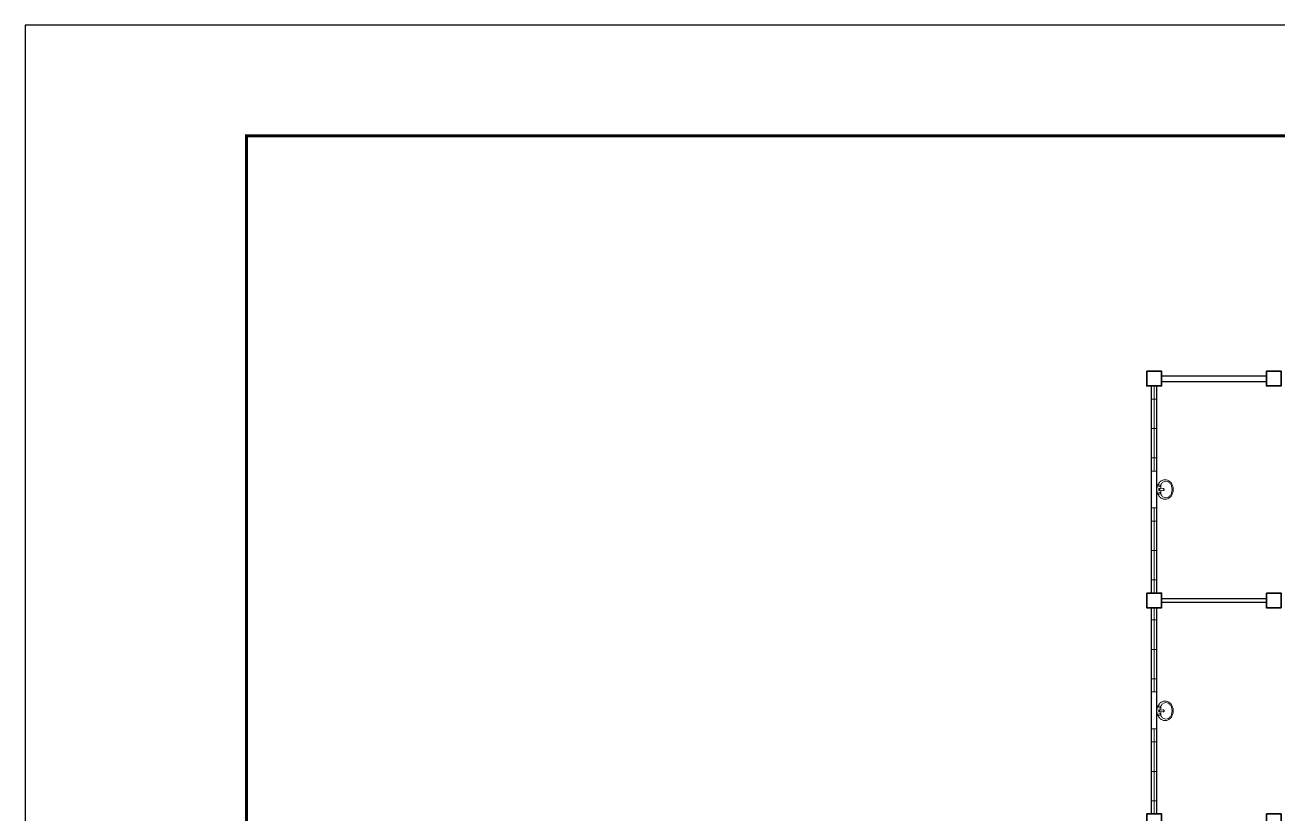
# Model space of a CAD drawing. Header units: millimetres. Extents: x 3 to 434, y 1 to 233.
# Drawn here: x 225.2 to 259.25, y 127.46 to 148.89 of the extents above; entities that cross this region are included whole.
import ezdxf

# ---------------------------------------------------------------- set-up
doc = ezdxf.new("R2010")
doc.units = ezdxf.units.MM
doc.header["$MEASUREMENT"] = 0
doc.layers.add('.1', color=1, linetype='Continuous')
doc.layers.add('WALL', color=4, linetype='Continuous', lineweight=30)

msp = doc.modelspace()

# ---------------------------------------------------------------- linework, layer by layer
at = {"layer": '.1', "color": 0}
for p, q in [((324.48, 148.891), (225.204, 148.891)), ((225.204, 148.891), (225.204, 78.495))]:
    msp.add_line(p, q, dxfattribs=at)
at = {"color": 8, "lineweight": 25}
for p, q in [((256.086, 139.364), (258.936, 139.364)), ((255.811, 133.464), (255.811, 139.089)), ((255.961, 133.464), (255.961, 139.089)), ((256.086, 139.214), (258.936, 139.214)), ((256.086, 133.314), (258.936, 133.314)), ((256.086, 133.214), (258.936, 133.214)), ((255.811, 127.464), (255.811, 133.064)), ((255.961, 127.464), (255.961, 133.064))]:
    msp.add_line(p, q, dxfattribs=at)
at = {"color": 8, "lineweight": 9}
for p, q in [((255.811, 136.777), (255.811, 139.089)), ((255.886, 139.089), (255.886, 136.777)), ((255.811, 137.933), (255.811, 138.733)), ((255.811, 138.733), (255.961, 138.733)), ((255.961, 138.733), (255.961, 137.133)), ((255.811, 137.933), (255.961, 137.933)), ((255.961, 137.133), (255.811, 137.133)), ((255.811, 136.277), (255.811, 136.777)), ((255.811, 136.777), (255.961, 136.777)), ((255.811, 136.277), (255.811, 135.777)), ((256.159, 136.291), (256.037, 136.304)), ((256.159, 136.262), (256.037, 136.249)), ((255.811, 135.777), (255.961, 135.777)), ((255.811, 133.464), (255.811, 135.777)), ((255.886, 135.777), (255.886, 133.464)), ((255.811, 134.62), (255.811, 135.42)), ((255.811, 135.42), (255.961, 135.42)), ((255.961, 135.42), (255.961, 133.82)), ((255.811, 134.62), (255.961, 134.62)), ((255.961, 133.82), (255.811, 133.82)), ((255.811, 133.464), (255.961, 133.464)), ((255.811, 130.777), (255.811, 133.064)), ((255.886, 133.064), (255.886, 130.777)), ((255.811, 131.933), (255.811, 132.733)), ((255.811, 132.733), (255.961, 132.733)), ((255.961, 132.733), (255.961, 131.133)), ((255.811, 131.933), (255.961, 131.933)), ((255.961, 131.133), (255.811, 131.133)), ((255.811, 130.777), (255.961, 130.777)), ((256.159, 130.279), (256.037, 130.292)), ((256.159, 130.25), (256.037, 130.236)), ((255.811, 129.777), (255.961, 129.777)), ((255.811, 127.464), (255.811, 129.777)), ((255.886, 129.777), (255.886, 127.464)), ((255.811, 128.62), (255.811, 129.42)), ((255.811, 129.42), (255.961, 129.42)), ((255.961, 129.42), (255.961, 127.82)), ((255.811, 128.62), (255.961, 128.62)), ((255.961, 127.82), (255.811, 127.82)), ((255.811, 127.464), (255.961, 127.464))]:
    msp.add_line(p, q, dxfattribs=at)
at = {"color": 8, "lineweight": 35}
for points in [[(255.686, 139.489), (256.086, 139.489), (256.086, 139.089), (255.686, 139.089)], [(258.936, 139.489), (259.336, 139.489), (259.336, 139.089), (258.936, 139.089)], [(255.686, 133.464), (256.086, 133.464), (256.086, 133.064), (255.686, 133.064)], [(258.936, 133.464), (259.336, 133.464), (259.336, 133.064), (258.936, 133.064)], [(255.686, 127.464), (256.086, 127.464), (256.086, 127.064), (255.686, 127.064)], [(258.936, 127.464), (259.336, 127.464), (259.336, 127.064), (258.936, 127.064)]]:
    msp.add_lwpolyline(points, close=True, dxfattribs=at)
at = {"color": 8, "lineweight": 9}
for points in [[(255.811, 139.089), (255.961, 139.089), (255.961, 136.777), (255.811, 136.777)], [(255.811, 135.777), (255.961, 135.777), (255.961, 133.464), (255.811, 133.464)], [(255.811, 133.064), (255.961, 133.064), (255.961, 130.777), (255.811, 130.777)], [(255.811, 129.777), (255.961, 129.777), (255.961, 127.464), (255.811, 127.464)]]:
    msp.add_lwpolyline(points, close=True, dxfattribs=at)
for points in [[(256.182, 136.012, 0.11576), (256.265, 136.031, 0.104047), (256.339, 136.089, 0.090875), (256.386, 136.173, 0.083344), (256.403, 136.277, 0.083344), (256.386, 136.38, 0.090875), (256.339, 136.464, 0.104047), (256.265, 136.522, 0.11576), (256.182, 136.542, 0.11576), (256.1, 136.522, 0.104047), (256.026, 136.464, 0.090875), (255.979, 136.38, 0.083344), (255.961, 136.277, 0.083344), (255.979, 136.173, 0.090875), (256.026, 136.089, 0.104047), (256.1, 136.031, 0.11576)], [(256.182, 129.999, 0.11576), (256.265, 130.018, 0.104047), (256.339, 130.077, 0.090875), (256.386, 130.161, 0.083344), (256.403, 130.264, 0.083344), (256.386, 130.368, 0.090875), (256.339, 130.451, 0.104047), (256.265, 130.51, 0.11576), (256.182, 130.529, 0.11576), (256.1, 130.51, 0.104047), (256.026, 130.451, 0.090875), (255.979, 130.368, 0.083344), (255.961, 130.264, 0.083344), (255.979, 130.161, 0.090875), (256.026, 130.077, 0.104047), (256.1, 130.018, 0.11576)]]:
    msp.add_lwpolyline(points, format="xyb", close=True, dxfattribs=at)
for points in [[(256.203, 136.054, 0.124838), (256.266, 136.07, 0.105788), (256.323, 136.119, 0.086697), (256.36, 136.189, 0.076776), (256.373, 136.277, 0.076776), (256.36, 136.364, 0.086697), (256.323, 136.434, 0.105788), (256.266, 136.483, 0.124838), (256.203, 136.499, 0.124838), (256.141, 136.483, 0.105788), (256.083, 136.434, 0.040067), (256.063, 136.403), (256.063, 136.301, 0.040067)], [(256.063, 136.252), (256.063, 136.15, 0.040067), (256.083, 136.119, 0.105788), (256.141, 136.07, 0.124838), (256.203, 136.054, 0.124838)], [(256.203, 130.042, 0.124838), (256.266, 130.057, 0.105788), (256.323, 130.107, 0.086697), (256.36, 130.177, 0.076776), (256.373, 130.264, 0.076776), (256.36, 130.352, 0.086697), (256.323, 130.421, 0.105788), (256.266, 130.471, 0.124838), (256.203, 130.487, 0.124838), (256.141, 130.471, 0.105788), (256.083, 130.421, 0.040067), (256.063, 130.391), (256.063, 130.288, 0.040067)], [(256.063, 130.24), (256.063, 130.137, 0.040067), (256.083, 130.107, 0.105788), (256.141, 130.057, 0.124838), (256.203, 130.042, 0.124838)]]:
    msp.add_lwpolyline(points, format="xyb", dxfattribs=at)
for centre, radius in [((256.034, 136.378), 0.0255), ((256.034, 136.175), 0.0255), ((256.028, 136.277), 0.0095), ((256.034, 130.366), 0.0255), ((256.034, 130.162), 0.0255), ((256.028, 130.264), 0.0095)]:
    msp.add_circle(centre, radius, dxfattribs=at)
for centre, radius, start, end in [((256.034, 136.277), 0.028, 83.7545, 276.2455), ((256.136, 136.277), 0.025, 36.3068, 131.2022), ((256.136, 136.277), 0.025, 228.7978, 323.6932), ((256.065, 136.277), 0.0948, 351.2026, 8.7974), ((256.136, 136.277), 0.025, 341.3793, 18.6207), ((256.034, 130.264), 0.028, 83.7545, 276.2455), ((256.136, 130.264), 0.025, 36.3068, 131.2022), ((256.136, 130.264), 0.025, 228.7978, 323.6932), ((256.065, 130.264), 0.0948, 351.2026, 8.7974), ((256.136, 130.264), 0.025, 341.3793, 18.6207)]:
    msp.add_arc(centre, radius, start, end, dxfattribs=at)
at = {"layer": 'WALL', "color": 1, "linetype": 'Continuous', "const_width": 0.0853}
msp.add_lwpolyline([(231.221, 81.504), (321.472, 81.504), (321.472, 145.883), (231.221, 145.883)], close=True, dxfattribs=at)

doc.saveas('drawing.dxf')
